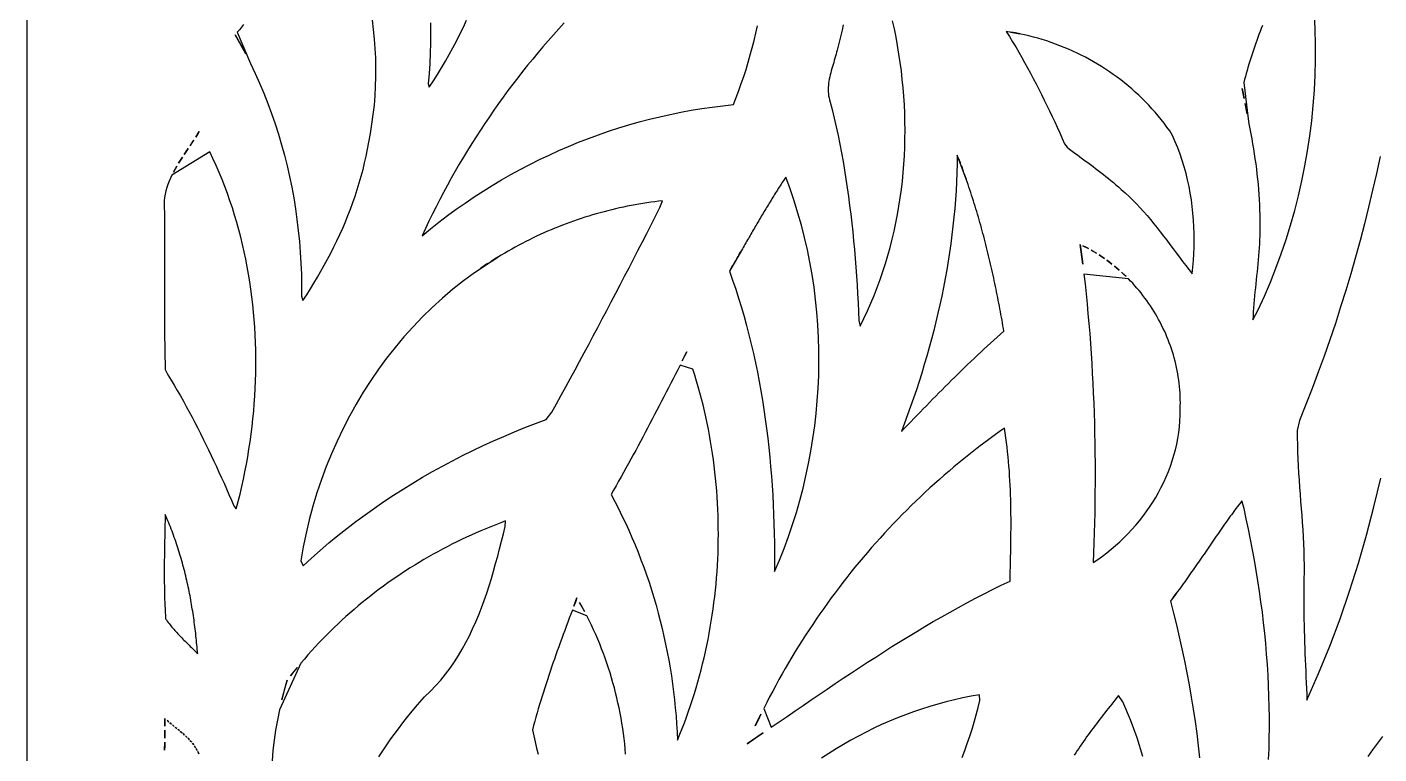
# Model space of a CAD drawing. Header units: metres. Extents: x -71 to 71, y -141 to 141.
# Drawn here: x -70.6 to -0.8, y -50.9 to -13.4 of the extents above; entities that cross this region are included whole.
import ezdxf

# ---------------------------------------------------------------- set-up
doc = ezdxf.new("R2010")
doc.units = ezdxf.units.M
doc.layers.add('HOLE', color=7, linetype='Continuous')
doc.layers.add('OUTER', color=7, linetype='Continuous')

msp = doc.modelspace()

# ---------------------------------------------------------------- linework, layer by layer
at = {"layer": 'HOLE'}
for points in [[(-59.423, -13.251), (-59.528, -13.383), (-59.633, -13.515), (-59.738, -13.647), (-59.053, -15.262), (-59.053, -15.262), (-58.813, -15.768), (-58.585, -16.28), (-58.368, -16.797), (-58.162, -17.319), (-57.968, -17.846), (-57.786, -18.377), (-57.614, -18.913), (-57.455, -19.452), (-57.307, -19.995), (-57.17, -20.542), (-57.045, -21.091), (-56.931, -21.643), (-56.829, -22.198), (-56.738, -22.755), (-56.659, -23.314), (-56.591, -23.875), (-56.534, -24.437), (-56.489, -25.001), (-56.455, -25.565), (-56.433, -26.13), (-56.422, -26.695), (-56.423, -27.261), (-56.351, -27.482), (-56.157, -27.186), (-55.968, -26.887), (-55.782, -26.586), (-55.599, -26.282), (-55.421, -25.975), (-55.247, -25.665), (-55.077, -25.354), (-54.912, -25.039), (-54.751, -24.722), (-54.596, -24.402), (-54.445, -24.08), (-54.299, -23.756), (-54.159, -23.429), (-54.025, -23.1), (-53.896, -22.768), (-53.772, -22.434), (-53.655, -22.098), (-53.544, -21.759), (-53.44, -21.418), (-53.342, -21.075), (-53.25, -20.729), (-53.166, -20.382), (-53.088, -20.032), (-53.018, -19.68), (-52.955, -19.326), (-52.868, -18.869), (-52.786, -18.384), (-52.718, -17.898), (-52.664, -17.412), (-52.624, -16.924), (-52.597, -16.437), (-52.583, -15.949), (-52.582, -15.46), (-52.594, -14.973), (-52.619, -14.485), (-52.655, -13.999), (-52.703, -13.513), (-52.763, -13.028)], [(-42.862, -13.165), (-43.141, -13.468), (-43.417, -13.774), (-43.69, -14.083), (-43.96, -14.395), (-44.227, -14.709), (-44.491, -15.027), (-44.752, -15.347), (-45.01, -15.67), (-45.265, -15.995), (-45.516, -16.324), (-45.765, -16.654), (-46.01, -16.988), (-46.252, -17.324), (-46.491, -17.663), (-46.726, -18.004), (-46.958, -18.347), (-47.187, -18.693), (-47.413, -19.041), (-47.635, -19.392), (-47.854, -19.745), (-48.069, -20.1), (-48.281, -20.458), (-48.489, -20.817), (-48.694, -21.179), (-48.895, -21.543), (-49.093, -21.909), (-49.287, -22.278), (-49.477, -22.648), (-49.664, -23.02), (-49.847, -23.394), (-50.202, -24.148), (-50.202, -24.148), (-49.769, -23.793), (-49.33, -23.446), (-48.885, -23.107), (-48.434, -22.778), (-47.977, -22.457), (-47.516, -22.146), (-47.049, -21.843), (-46.577, -21.549), (-46.1, -21.265), (-45.618, -20.99), (-45.132, -20.724), (-44.641, -20.467), (-44.146, -20.22), (-43.647, -19.982), (-43.144, -19.754), (-42.637, -19.535), (-42.126, -19.326), (-41.612, -19.126), (-41.095, -18.936), (-40.574, -18.756), (-40.05, -18.586), (-39.523, -18.426), (-38.994, -18.275), (-38.461, -18.135), (-37.927, -18.005), (-37.39, -17.884), (-36.851, -17.774), (-36.31, -17.675), (-35.767, -17.585), (-35.222, -17.506), (-34.676, -17.438), (-34.128, -17.38), (-33.987, -17.02), (-33.851, -16.658), (-33.72, -16.295), (-33.595, -15.929), (-33.476, -15.561), (-33.363, -15.191), (-33.255, -14.82), (-33.153, -14.447), (-33.057, -14.072), (-32.967, -13.696), (-32.883, -13.318)], [(-49.767, -13.156), (-49.759, -13.681), (-49.762, -14.206), (-49.777, -14.731), (-49.803, -15.256), (-49.84, -15.781), (-49.889, -16.305), (-49.835, -16.488), (-49.617, -16.158), (-49.405, -15.824), (-49.198, -15.487), (-48.997, -15.145), (-48.801, -14.8), (-48.61, -14.452), (-48.425, -14.101), (-48.245, -13.747), (-48.07, -13.39), (-47.899, -13.03)], [(-28.459, -13.258), (-28.518, -13.535), (-28.581, -13.811), (-28.65, -14.086), (-28.723, -14.359), (-28.778, -14.565), (-28.803, -14.671), (-28.829, -14.777), (-28.858, -14.883), (-28.888, -14.99), (-28.92, -15.096), (-28.952, -15.203), (-28.984, -15.309), (-29.016, -15.416), (-29.047, -15.523), (-29.078, -15.63), (-29.107, -15.738), (-29.134, -15.845), (-29.159, -15.952), (-29.181, -16.06), (-29.2, -16.168), (-29.216, -16.276), (-29.228, -16.384), (-29.235, -16.492), (-29.238, -16.6), (-29.235, -16.708), (-29.227, -16.817), (-29.213, -16.925), (-29.192, -17.034), (-29.165, -17.142), (-29.13, -17.251), (-29.032, -17.628), (-28.925, -18.074), (-28.823, -18.52), (-28.726, -18.968), (-28.635, -19.416), (-28.548, -19.866), (-28.467, -20.316), (-28.39, -20.767), (-28.318, -21.219), (-28.25, -21.672), (-28.186, -22.125), (-28.127, -22.58), (-28.071, -23.034), (-28.019, -23.49), (-27.971, -23.945), (-27.926, -24.402), (-27.884, -24.858), (-27.845, -25.315), (-27.81, -25.772), (-27.777, -26.23), (-27.746, -26.687), (-27.718, -27.145), (-27.693, -27.603), (-27.669, -28.061), (-27.647, -28.518), (-27.591, -28.807), (-27.398, -28.416), (-27.213, -28.022), (-27.037, -27.624), (-26.869, -27.222), (-26.71, -26.817), (-26.56, -26.409), (-26.418, -25.998), (-26.284, -25.584), (-26.159, -25.168), (-26.043, -24.749), (-25.935, -24.327), (-25.835, -23.903), (-25.743, -23.477), (-25.66, -23.05), (-25.584, -22.62), (-25.517, -22.189), (-25.458, -21.757), (-25.407, -21.323), (-25.364, -20.888), (-25.329, -20.452), (-25.302, -20.016), (-25.283, -19.578), (-25.272, -19.141), (-25.268, -18.702), (-25.273, -18.264), (-25.285, -17.826), (-25.304, -17.388), (-25.332, -16.95), (-25.367, -16.513), (-25.409, -16.076), (-25.459, -15.64), (-25.516, -15.205), (-25.581, -14.771), (-25.653, -14.338), (-25.733, -13.907), (-25.82, -13.477), (-25.914, -13.05)], [(-6.822, -13.303), (-6.882, -13.455), (-6.94, -13.607), (-6.998, -13.759), (-7.054, -13.912), (-7.11, -14.065), (-7.164, -14.218), (-7.218, -14.372), (-7.27, -14.526), (-7.322, -14.68), (-7.373, -14.835), (-7.423, -14.99), (-7.471, -15.145), (-7.519, -15.301), (-7.566, -15.457), (-7.612, -15.613), (-7.656, -15.77), (-7.7, -15.926), (-7.743, -16.084), (-7.785, -16.241), (-7.563, -18.107), (-7.563, -18.107), (-7.514, -18.366), (-7.466, -18.625), (-7.418, -18.884), (-7.372, -19.143), (-7.328, -19.403), (-7.285, -19.663), (-7.243, -19.923), (-7.204, -20.184), (-7.167, -20.444), (-7.133, -20.706), (-7.101, -20.967), (-7.072, -21.229), (-7.045, -21.491), (-7.022, -21.753), (-7.003, -22.016), (-6.987, -22.279), (-6.974, -22.543), (-6.966, -22.807), (-6.961, -23.071), (-6.958, -23.314), (-6.952, -23.522), (-6.95, -23.73), (-6.952, -23.938), (-6.957, -24.146), (-6.964, -24.354), (-6.974, -24.561), (-6.987, -24.768), (-7.001, -24.975), (-7.017, -25.182), (-7.035, -25.389), (-7.054, -25.595), (-7.075, -25.802), (-7.096, -26.008), (-7.117, -26.215), (-7.139, -26.421), (-7.161, -26.628), (-7.182, -26.834), (-7.203, -27.041), (-7.224, -27.247), (-7.243, -27.454), (-7.261, -27.66), (-7.278, -27.867), (-7.293, -28.074), (-7.305, -28.281), (-7.316, -28.488), (-7.043, -27.97), (-6.716, -27.261), (-6.408, -26.544), (-6.119, -25.818), (-5.849, -25.084), (-5.598, -24.343), (-5.366, -23.595), (-5.153, -22.84), (-4.959, -22.08), (-4.784, -21.314), (-4.628, -20.544), (-4.491, -19.77), (-4.374, -18.992), (-4.276, -18.211), (-4.198, -17.428), (-4.138, -16.643), (-4.099, -15.857), (-4.078, -15.069), (-4.077, -14.282), (-4.096, -13.495), (-4.134, -12.708)], [(-0.745, -20.054), (-0.931, -20.928), (-1.128, -21.8), (-1.335, -22.669), (-1.551, -23.535), (-1.777, -24.398), (-2.013, -25.259), (-2.259, -26.116), (-2.515, -26.971), (-2.78, -27.822), (-3.055, -28.67), (-3.34, -29.514), (-3.633, -30.355), (-3.937, -31.192), (-4.25, -32.026), (-4.572, -32.855), (-4.903, -33.681), (-5.019, -34.198), (-5.02, -34.563), (-5.015, -34.929), (-5.004, -35.294), (-4.99, -35.659), (-4.971, -36.024), (-4.95, -36.389), (-4.926, -36.754), (-4.9, -37.119), (-4.872, -37.484), (-4.845, -37.849), (-4.817, -38.214), (-4.789, -38.58), (-4.763, -38.945), (-4.739, -39.311), (-4.718, -39.677), (-4.699, -40.043), (-4.685, -40.409), (-4.675, -40.775), (-4.67, -41.141), (-4.67, -41.508), (-4.677, -41.851), (-4.683, -42.149), (-4.687, -42.446), (-4.689, -42.744), (-4.689, -43.041), (-4.687, -43.339), (-4.683, -43.637), (-4.678, -43.934), (-4.671, -44.232), (-4.663, -44.529), (-4.654, -44.827), (-4.644, -45.125), (-4.633, -45.422), (-4.622, -45.72), (-4.61, -46.018), (-4.597, -46.316), (-4.585, -46.614), (-4.572, -46.911), (-4.559, -47.209), (-4.547, -47.507), (-4.535, -47.805), (-4.524, -48.103), (-3.916, -46.724), (-3.346, -45.327), (-2.813, -43.915), (-2.318, -42.488), (-1.861, -41.047), (-1.442, -39.594), (-1.06, -38.129), (-0.715, -36.654)], [(-6.497, -51.163), (-6.476, -50.62), (-6.463, -50.076), (-6.457, -49.532), (-6.458, -48.989), (-6.466, -48.446), (-6.48, -47.902), (-6.501, -47.359), (-6.528, -46.817), (-6.562, -46.275), (-6.602, -45.733), (-6.648, -45.192), (-6.7, -44.651), (-6.759, -44.111), (-6.823, -43.571), (-6.893, -43.033), (-6.969, -42.495), (-7.05, -41.958), (-7.137, -41.421), (-7.229, -40.886), (-7.327, -40.352), (-7.429, -39.819), (-7.537, -39.287), (-7.65, -38.756), (-7.768, -38.227), (-7.881, -37.824), (-7.957, -37.923), (-8.033, -38.022), (-8.109, -38.121), (-8.184, -38.22), (-8.258, -38.32), (-8.332, -38.421), (-8.406, -38.521), (-8.48, -38.622), (-8.553, -38.723), (-8.626, -38.824), (-8.698, -38.926), (-8.771, -39.027), (-8.843, -39.129), (-8.914, -39.231), (-8.986, -39.333), (-9.057, -39.436), (-9.129, -39.538), (-9.2, -39.641), (-9.271, -39.744), (-9.341, -39.846), (-9.412, -39.949), (-9.483, -40.052), (-9.553, -40.155), (-9.624, -40.258), (-9.694, -40.361), (-9.764, -40.465), (-9.835, -40.568), (-9.905, -40.671), (-9.976, -40.774), (-10.046, -40.877), (-10.117, -40.98), (-10.188, -41.082), (-10.258, -41.185), (-10.329, -41.288), (-10.4, -41.39), (-10.472, -41.492), (-10.543, -41.595), (-10.615, -41.697), (-10.687, -41.799), (-10.759, -41.9), (-10.831, -42.002), (-10.904, -42.103), (-10.977, -42.204), (-11.05, -42.304), (-11.123, -42.405), (-11.197, -42.505), (-11.573, -43.001), (-11.573, -43.001), (-11.411, -43.613), (-11.256, -44.228), (-11.11, -44.844), (-10.971, -45.462), (-10.84, -46.081), (-10.716, -46.702), (-10.6, -47.325), (-10.492, -47.949), (-10.391, -48.574), (-10.298, -49.201), (-10.213, -49.829), (-10.135, -50.457), (-10.064, -51.087)], [(-52.437, -51.023), (-52.126, -50.561), (-51.806, -50.106), (-51.477, -49.658), (-51.139, -49.216), (-50.791, -48.783), (-50.435, -48.356), (-50.07, -47.938), (-49.767, -47.639), (-49.494, -47.358), (-49.234, -47.068), (-48.988, -46.767), (-48.755, -46.457), (-48.533, -46.138), (-48.323, -45.811), (-48.124, -45.477), (-47.936, -45.135), (-47.758, -44.786), (-47.589, -44.432), (-47.429, -44.072), (-47.277, -43.707), (-47.133, -43.338), (-46.996, -42.965), (-46.866, -42.589), (-46.743, -42.21), (-46.624, -41.829), (-46.511, -41.446), (-46.403, -41.062), (-46.298, -40.678), (-46.197, -40.294), (-46.099, -39.91), (-46.003, -39.528), (-45.909, -39.147), (-45.886, -38.863), (-46.143, -38.958), (-46.398, -39.056), (-46.653, -39.157), (-46.907, -39.261), (-47.16, -39.367), (-47.412, -39.476), (-47.663, -39.588), (-47.913, -39.703), (-48.162, -39.82), (-48.409, -39.94), (-48.656, -40.063), (-48.901, -40.188), (-49.145, -40.317), (-49.388, -40.447), (-49.629, -40.581), (-49.869, -40.717), (-50.108, -40.856), (-50.345, -40.998), (-50.581, -41.142), (-50.816, -41.288), (-51.048, -41.438), (-51.28, -41.59), (-51.509, -41.744), (-51.738, -41.901), (-51.964, -42.061), (-52.189, -42.223), (-52.412, -42.388), (-52.633, -42.555), (-52.853, -42.725), (-53.07, -42.897), (-53.286, -43.072), (-53.5, -43.249), (-53.712, -43.429), (-53.922, -43.611), (-54.13, -43.796), (-54.336, -43.983), (-54.54, -44.173), (-54.742, -44.365), (-54.942, -44.56), (-55.14, -44.757), (-55.335, -44.956), (-55.528, -45.158), (-55.719, -45.362), (-55.908, -45.568), (-56.094, -45.777), (-56.278, -45.988), (-56.46, -46.202), (-57.567, -48.614), (-57.567, -48.614), (-57.672, -49.133), (-57.763, -49.655), (-57.838, -50.18), (-57.899, -50.707), (-57.946, -51.236)], [(-39.691, -50.89), (-39.714, -50.624), (-39.741, -50.357), (-39.772, -50.092), (-39.806, -49.827), (-39.844, -49.562), (-39.886, -49.298), (-39.931, -49.035), (-39.979, -48.773), (-40.031, -48.511), (-40.087, -48.25), (-40.146, -47.99), (-40.209, -47.731), (-40.275, -47.473), (-40.345, -47.216), (-40.418, -46.96), (-40.495, -46.705), (-40.576, -46.452), (-40.66, -46.199), (-40.747, -45.949), (-40.838, -45.699), (-40.932, -45.451), (-41.03, -45.205), (-41.132, -44.96), (-41.237, -44.717), (-41.346, -44.475), (-41.458, -44.235), (-41.573, -43.997), (-41.692, -43.761), (-42.443, -43.462), (-42.443, -43.462), (-42.522, -43.672), (-42.602, -43.881), (-42.68, -44.091), (-42.759, -44.301), (-42.837, -44.511), (-42.915, -44.721), (-42.992, -44.932), (-43.069, -45.142), (-43.145, -45.353), (-43.221, -45.565), (-43.296, -45.776), (-43.37, -45.988), (-43.444, -46.2), (-43.517, -46.412), (-43.589, -46.625), (-43.66, -46.837), (-43.731, -47.05), (-43.801, -47.264), (-43.869, -47.478), (-43.937, -47.691), (-44.004, -47.906), (-44.07, -48.12), (-44.135, -48.335), (-44.199, -48.551), (-44.262, -48.766), (-44.323, -48.982), (-44.384, -49.198), (-44.443, -49.415), (-44.501, -49.632), (-44.433, -49.949), (-44.362, -50.265), (-44.287, -50.58), (-44.209, -50.895)], [(-22.327, -51.058), (-22.188, -50.699), (-22.055, -50.338), (-21.929, -49.973), (-21.809, -49.607), (-21.697, -49.237), (-21.591, -48.866), (-21.493, -48.493), (-21.402, -48.117), (-21.421, -47.83), (-21.855, -47.906), (-22.288, -47.992), (-22.718, -48.088), (-23.147, -48.193), (-23.573, -48.308), (-23.996, -48.433), (-24.417, -48.566), (-24.835, -48.709), (-25.25, -48.861), (-25.662, -49.022), (-26.07, -49.192), (-26.476, -49.37), (-26.877, -49.557), (-27.276, -49.753), (-27.67, -49.957), (-28.061, -50.169), (-28.447, -50.389), (-28.829, -50.617), (-29.207, -50.853), (-29.58, -51.097)], [(-12.992, -51.008), (-13.293, -50.056), (-13.635, -49.117), (-14.018, -48.194), (-14.244, -47.867), (-14.333, -47.978), (-14.421, -48.089), (-14.509, -48.2), (-14.598, -48.312), (-14.686, -48.423), (-14.774, -48.534), (-14.862, -48.646), (-14.95, -48.758), (-15.037, -48.87), (-15.125, -48.982), (-15.212, -49.095), (-15.298, -49.208), (-15.385, -49.321), (-15.471, -49.434), (-15.556, -49.548), (-15.641, -49.663), (-15.726, -49.777), (-15.81, -49.893), (-15.893, -50.008), (-15.976, -50.124), (-16.058, -50.241), (-16.14, -50.358), (-16.22, -50.475), (-16.3, -50.593), (-16.379, -50.712), (-16.457, -50.832), (-16.535, -50.952)], [(-0.626, -49.989), (-0.878, -50.33), (-1.128, -50.674), (-1.374, -51.02)]]:
    msp.add_lwpolyline(points, dxfattribs=at)
for points in [[(-59.843, -13.779), (-59.568, -14.267), (-59.305, -14.761), (-59.843, -13.779)], [(-20.042, -13.605), (-19.878, -13.87), (-19.717, -14.136), (-19.557, -14.404), (-19.4, -14.672), (-19.245, -14.942), (-19.093, -15.213), (-18.942, -15.486), (-18.793, -15.759), (-18.647, -16.034), (-18.502, -16.309), (-18.359, -16.586), (-18.219, -16.864), (-18.08, -17.143), (-17.943, -17.422), (-17.808, -17.703), (-17.674, -17.985), (-17.543, -18.268), (-17.413, -18.551), (-17.285, -18.836), (-17.158, -19.121), (-17.033, -19.408), (-16.904, -19.572), (-16.772, -19.674), (-16.639, -19.776), (-16.505, -19.877), (-16.371, -19.977), (-16.237, -20.077), (-16.102, -20.176), (-15.967, -20.275), (-15.832, -20.375), (-15.698, -20.474), (-15.563, -20.574), (-15.429, -20.674), (-15.296, -20.775), (-15.163, -20.877), (-15.03, -20.979), (-14.898, -21.083), (-14.768, -21.188), (-14.638, -21.294), (-14.509, -21.402), (-14.381, -21.511), (-14.255, -21.622), (-14.103, -21.756), (-13.9, -21.936), (-13.702, -22.12), (-13.509, -22.31), (-13.321, -22.503), (-13.136, -22.7), (-12.954, -22.901), (-12.776, -23.106), (-12.601, -23.313), (-12.429, -23.523), (-12.258, -23.735), (-12.09, -23.948), (-11.923, -24.164), (-11.758, -24.38), (-11.593, -24.598), (-11.429, -24.816), (-11.266, -25.034), (-11.102, -25.252), (-10.937, -25.469), (-10.772, -25.686), (-10.606, -25.901), (-10.439, -26.115), (-10.404, -25.77), (-10.377, -25.424), (-10.357, -25.077), (-10.345, -24.729), (-10.341, -24.38), (-10.345, -24.031), (-10.356, -23.682), (-10.376, -23.334), (-10.405, -22.986), (-10.442, -22.639), (-10.488, -22.293), (-10.542, -21.95), (-10.606, -21.608), (-10.679, -21.268), (-10.762, -20.931), (-10.854, -20.597), (-10.955, -20.266), (-11.067, -19.938), (-11.189, -19.615), (-11.321, -19.295), (-11.463, -18.981), (-11.606, -18.741), (-11.748, -18.541), (-11.895, -18.344), (-12.045, -18.15), (-12.2, -17.96), (-12.358, -17.774), (-12.52, -17.591), (-12.685, -17.411), (-12.854, -17.236), (-13.027, -17.064), (-13.202, -16.895), (-13.381, -16.73), (-13.563, -16.569), (-13.748, -16.412), (-13.936, -16.259), (-14.127, -16.109), (-14.321, -15.963), (-14.517, -15.821), (-14.716, -15.683), (-14.918, -15.549), (-15.121, -15.418), (-15.328, -15.292), (-15.536, -15.17), (-15.747, -15.052), (-15.96, -14.937), (-16.174, -14.827), (-16.391, -14.721), (-16.609, -14.619), (-16.829, -14.521), (-17.051, -14.428), (-17.274, -14.339), (-17.499, -14.253), (-17.725, -14.173), (-17.953, -14.096), (-18.181, -14.024), (-18.411, -13.956), (-18.641, -13.892), (-18.873, -13.833), (-19.105, -13.779), (-20.042, -13.605)], [(-19.339, -13.729), (-19.572, -13.683), (-19.807, -13.642), (-19.339, -13.729)], [(-7.866, -16.556), (-7.815, -16.814), (-7.765, -17.073), (-7.866, -16.556)], [(-7.714, -17.331), (-7.663, -17.589), (-7.613, -17.848), (-7.714, -17.331)], [(-61.709, -18.767), (-61.796, -18.915), (-61.887, -19.063), (-61.709, -18.767)], [(-61.981, -19.211), (-62.078, -19.359), (-62.176, -19.506), (-61.981, -19.211)], [(-63.117, -21.015), (-63.192, -21.173), (-63.261, -21.334), (-63.323, -21.496), (-63.377, -21.661), (-63.424, -21.829), (-63.462, -21.999), (-63.49, -22.173), (-63.509, -22.349), (-63.516, -22.529), (-63.512, -22.713), (-63.502, -22.954), (-63.498, -23.278), (-63.496, -23.601), (-63.494, -23.925), (-63.492, -24.249), (-63.492, -24.573), (-63.492, -24.897), (-63.492, -25.22), (-63.493, -25.544), (-63.494, -25.868), (-63.495, -26.192), (-63.497, -26.516), (-63.498, -26.839), (-63.499, -27.163), (-63.499, -27.487), (-63.5, -27.811), (-63.499, -28.134), (-63.499, -28.458), (-63.497, -28.782), (-63.495, -29.105), (-63.492, -29.429), (-63.487, -29.752), (-63.482, -30.076), (-63.475, -30.399), (-63.467, -30.722), (-63.458, -31.046), (-63.322, -31.324), (-63.158, -31.592), (-62.996, -31.862), (-62.837, -32.134), (-62.68, -32.406), (-62.525, -32.681), (-62.373, -32.956), (-62.223, -33.233), (-62.074, -33.51), (-61.928, -33.789), (-61.784, -34.069), (-61.641, -34.351), (-61.5, -34.633), (-61.361, -34.916), (-61.223, -35.2), (-61.087, -35.484), (-60.952, -35.77), (-60.819, -36.056), (-60.686, -36.343), (-60.555, -36.631), (-60.425, -36.919), (-60.296, -37.208), (-60.168, -37.497), (-60.04, -37.786), (-59.913, -38.076), (-59.792, -38.233), (-59.693, -37.855), (-59.598, -37.474), (-59.508, -37.092), (-59.424, -36.709), (-59.344, -36.324), (-59.27, -35.938), (-59.2, -35.55), (-59.136, -35.162), (-59.077, -34.772), (-59.023, -34.381), (-58.975, -33.989), (-58.931, -33.597), (-58.893, -33.204), (-58.861, -32.811), (-58.833, -32.417), (-58.812, -32.022), (-58.795, -31.628), (-58.784, -31.233), (-58.779, -30.838), (-58.779, -30.443), (-58.784, -30.048), (-58.796, -29.654), (-58.813, -29.26), (-58.835, -28.866), (-58.864, -28.473), (-58.898, -28.081), (-58.937, -27.689), (-58.983, -27.298), (-59.034, -26.908), (-59.092, -26.519), (-59.155, -26.131), (-59.224, -25.745), (-59.299, -25.359), (-59.38, -24.976), (-59.467, -24.593), (-59.561, -24.213), (-59.66, -23.834), (-59.765, -23.457), (-59.877, -23.081), (-59.995, -22.708), (-60.119, -22.337), (-60.249, -21.969), (-60.386, -21.602), (-60.529, -21.238), (-60.678, -20.877), (-60.834, -20.518), (-60.996, -20.162), (-61.164, -19.808), (-63.117, -21.015)], [(-62.575, -20.098), (-62.673, -20.248), (-62.769, -20.399), (-62.575, -20.098)], [(-62.276, -19.653), (-62.376, -19.801), (-62.476, -19.949), (-62.276, -19.653)], [(-22.573, -19.984), (-22.58, -20.444), (-22.593, -20.904), (-22.612, -21.363), (-22.637, -21.821), (-22.668, -22.279), (-22.705, -22.736), (-22.747, -23.192), (-22.795, -23.647), (-22.849, -24.101), (-22.908, -24.555), (-22.973, -25.007), (-23.043, -25.459), (-23.118, -25.91), (-23.199, -26.359), (-23.284, -26.808), (-23.375, -27.256), (-23.471, -27.702), (-23.571, -28.147), (-23.677, -28.592), (-23.787, -29.035), (-23.902, -29.476), (-24.021, -29.917), (-24.145, -30.356), (-24.274, -30.794), (-24.407, -31.231), (-24.544, -31.666), (-24.685, -32.1), (-24.831, -32.532), (-24.981, -32.963), (-25.134, -33.393), (-25.292, -33.82), (-25.453, -34.247), (-25.293, -34.08), (-25.133, -33.913), (-24.972, -33.746), (-24.811, -33.579), (-24.651, -33.413), (-24.49, -33.246), (-24.328, -33.08), (-24.167, -32.914), (-24.005, -32.749), (-23.843, -32.583), (-23.681, -32.418), (-23.518, -32.253), (-23.355, -32.089), (-23.192, -31.925), (-23.028, -31.761), (-22.864, -31.598), (-22.699, -31.436), (-22.534, -31.274), (-22.368, -31.112), (-22.202, -30.951), (-22.036, -30.791), (-21.868, -30.632), (-21.701, -30.473), (-21.532, -30.314), (-21.363, -30.157), (-21.194, -30), (-21.023, -29.844), (-20.853, -29.689), (-20.681, -29.535), (-20.509, -29.381), (-20.335, -29.229), (-20.162, -29.077), (-20.187, -28.932), (-20.212, -28.787), (-20.237, -28.642), (-20.263, -28.497), (-20.289, -28.352), (-20.316, -28.207), (-20.343, -28.062), (-20.37, -27.917), (-20.397, -27.772), (-20.425, -27.627), (-20.453, -27.482), (-20.482, -27.338), (-20.511, -27.193), (-20.54, -27.048), (-20.57, -26.904), (-20.6, -26.759), (-20.63, -26.615), (-20.661, -26.471), (-20.692, -26.326), (-20.723, -26.182), (-20.755, -26.038), (-20.787, -25.894), (-20.82, -25.751), (-20.853, -25.607), (-20.887, -25.463), (-20.921, -25.32), (-20.955, -25.176), (-20.99, -25.033), (-21.025, -24.89), (-21.061, -24.747), (-21.097, -24.604), (-21.133, -24.461), (-21.17, -24.318), (-21.208, -24.176), (-21.246, -24.034), (-21.284, -23.891), (-21.323, -23.749), (-21.363, -23.607), (-21.402, -23.466), (-21.443, -23.324), (-21.484, -23.183), (-21.525, -23.041), (-21.567, -22.9), (-21.609, -22.759), (-21.652, -22.619), (-21.696, -22.478), (-21.74, -22.338), (-21.784, -22.198), (-21.829, -22.058), (-21.875, -21.918), (-21.921, -21.778), (-21.967, -21.639), (-22.015, -21.5), (-22.063, -21.361), (-22.573, -19.984)], [(-22.413, -20.394), (-22.466, -20.257), (-22.519, -20.121), (-22.413, -20.394)], [(-62.862, -20.55), (-62.951, -20.704), (-63.036, -20.858), (-62.862, -20.55)], [(-22.26, -20.807), (-22.31, -20.669), (-22.362, -20.532), (-22.26, -20.807)], [(-34.331, -25.973), (-34.167, -26.436), (-34.009, -26.902), (-33.859, -27.37), (-33.715, -27.84), (-33.578, -28.312), (-33.448, -28.785), (-33.324, -29.261), (-33.206, -29.738), (-33.095, -30.216), (-32.99, -30.697), (-32.891, -31.178), (-32.798, -31.661), (-32.71, -32.145), (-32.628, -32.631), (-32.552, -33.117), (-32.482, -33.605), (-32.416, -34.093), (-32.356, -34.583), (-32.301, -35.073), (-32.252, -35.564), (-32.207, -36.055), (-32.167, -36.547), (-32.131, -37.039), (-32.101, -37.532), (-32.074, -38.025), (-32.052, -38.518), (-32.035, -39.011), (-32.021, -39.505), (-32.012, -39.998), (-32.006, -40.491), (-32.005, -40.984), (-32.007, -41.476), (-31.752, -40.879), (-31.511, -40.274), (-31.286, -39.664), (-31.075, -39.048), (-30.88, -38.427), (-30.699, -37.8), (-30.533, -37.17), (-30.383, -36.535), (-30.247, -35.896), (-30.127, -35.254), (-30.021, -34.61), (-29.932, -33.962), (-29.857, -33.313), (-29.798, -32.662), (-29.754, -32.01), (-29.726, -31.357), (-29.713, -30.704), (-29.716, -30.05), (-29.735, -29.397), (-29.769, -28.745), (-29.82, -28.093), (-29.886, -27.444), (-29.967, -26.796), (-30.065, -26.151), (-30.179, -25.508), (-30.309, -24.869), (-30.455, -24.233), (-30.617, -23.601), (-30.795, -22.974), (-30.99, -22.351), (-31.201, -21.734), (-31.428, -21.122), (-31.477, -21.196), (-31.525, -21.27), (-31.574, -21.344), (-31.622, -21.417), (-31.67, -21.492), (-31.718, -21.566), (-31.765, -21.64), (-31.813, -21.714), (-31.86, -21.789), (-31.907, -21.863), (-31.954, -21.938), (-32.001, -22.013), (-32.048, -22.088), (-32.094, -22.162), (-32.141, -22.237), (-32.187, -22.313), (-32.233, -22.388), (-32.279, -22.463), (-32.325, -22.538), (-32.371, -22.614), (-32.417, -22.689), (-32.462, -22.765), (-32.508, -22.841), (-32.553, -22.916), (-32.599, -22.992), (-32.644, -23.068), (-32.689, -23.144), (-32.734, -23.22), (-32.779, -23.296), (-32.824, -23.372), (-32.869, -23.448), (-32.913, -23.524), (-32.958, -23.6), (-33.003, -23.676), (-33.047, -23.753), (-33.092, -23.829), (-33.136, -23.905), (-33.181, -23.982), (-33.225, -24.058), (-33.269, -24.135), (-33.314, -24.211), (-33.358, -24.288), (-33.402, -24.364), (-33.446, -24.441), (-33.491, -24.517), (-33.535, -24.594), (-33.579, -24.671), (-33.623, -24.747), (-33.667, -24.824), (-33.711, -24.901), (-34.331, -25.973)], [(-22.111, -21.222), (-22.16, -21.084), (-22.209, -20.945), (-22.111, -21.222)], [(-47.502, -26.056), (-48.068, -26.473), (-48.618, -26.91), (-49.154, -27.366), (-49.674, -27.84), (-50.178, -28.333), (-50.666, -28.842), (-51.138, -29.368), (-51.593, -29.909), (-52.03, -30.466), (-52.451, -31.038), (-52.854, -31.623), (-53.238, -32.222), (-53.605, -32.833), (-53.952, -33.456), (-54.281, -34.09), (-54.59, -34.736), (-54.88, -35.391), (-55.15, -36.055), (-55.4, -36.729), (-55.629, -37.41), (-55.838, -38.099), (-56.025, -38.795), (-56.191, -39.497), (-56.335, -40.205), (-56.457, -40.917), (-56.345, -41.182), (-55.906, -40.778), (-55.461, -40.383), (-55.009, -39.997), (-54.55, -39.62), (-54.086, -39.251), (-53.616, -38.89), (-53.14, -38.539), (-52.659, -38.196), (-52.172, -37.861), (-51.681, -37.535), (-51.184, -37.217), (-50.682, -36.908), (-50.176, -36.607), (-49.665, -36.315), (-49.15, -36.03), (-48.63, -35.754), (-48.107, -35.486), (-47.58, -35.227), (-47.049, -34.975), (-46.514, -34.731), (-45.977, -34.496), (-45.436, -34.268), (-44.892, -34.048), (-44.346, -33.836), (-43.796, -33.632), (-43.495, -33.245), (-43.255, -32.81), (-43.017, -32.374), (-42.779, -31.938), (-42.542, -31.502), (-42.305, -31.065), (-42.07, -30.628), (-41.834, -30.19), (-41.599, -29.752), (-41.365, -29.314), (-41.132, -28.875), (-40.899, -28.435), (-40.666, -27.996), (-40.435, -27.556), (-40.204, -27.116), (-39.973, -26.675), (-39.743, -26.234), (-39.514, -25.793), (-39.285, -25.351), (-39.057, -24.909), (-38.829, -24.467), (-38.602, -24.024), (-38.376, -23.581), (-38.15, -23.138), (-37.925, -22.695), (-37.786, -22.344), (-37.989, -22.367), (-38.193, -22.392), (-38.396, -22.419), (-38.599, -22.449), (-38.801, -22.48), (-39.004, -22.513), (-39.206, -22.549), (-39.407, -22.586), (-39.609, -22.626), (-39.81, -22.667), (-40.01, -22.711), (-40.211, -22.756), (-40.41, -22.804), (-40.61, -22.854), (-40.808, -22.905), (-41.007, -22.959), (-41.205, -23.015), (-41.402, -23.073), (-41.599, -23.132), (-41.795, -23.194), (-41.991, -23.258), (-42.186, -23.323), (-42.38, -23.391), (-42.574, -23.46), (-42.767, -23.532), (-42.96, -23.605), (-43.152, -23.681), (-43.343, -23.758), (-43.533, -23.837), (-43.723, -23.918), (-43.912, -24.001), (-44.1, -24.086), (-44.287, -24.173), (-44.474, -24.262), (-44.66, -24.353), (-44.844, -24.445), (-45.028, -24.54), (-45.211, -24.636), (-45.394, -24.734), (-45.575, -24.834), (-45.755, -24.936), (-45.934, -25.04), (-46.113, -25.145), (-47.502, -26.056)], [(-33.755, -24.977), (-33.8, -25.054), (-33.844, -25.13), (-33.755, -24.977)], [(-16.229, -24.594), (-16.162, -25.103), (-16.097, -25.613), (-16.229, -24.594)], [(-15.798, -24.81), (-15.941, -24.735), (-16.084, -24.663), (-15.798, -24.81)], [(-15.38, -25.052), (-15.518, -24.969), (-15.657, -24.888), (-15.38, -25.052)], [(-46.816, -25.586), (-46.989, -25.701), (-47.161, -25.817), (-46.816, -25.586)], [(-46.29, -25.253), (-46.466, -25.362), (-46.642, -25.473), (-46.29, -25.253)], [(-34.153, -25.667), (-34.198, -25.743), (-34.242, -25.82), (-34.153, -25.667)], [(-34.02, -25.437), (-34.065, -25.514), (-34.109, -25.59), (-34.02, -25.437)], [(-33.888, -25.207), (-33.932, -25.284), (-33.976, -25.36), (-33.888, -25.207)], [(-14.976, -25.318), (-15.109, -25.227), (-15.244, -25.138), (-14.976, -25.318)], [(-14.586, -25.607), (-14.714, -25.508), (-14.844, -25.412), (-14.586, -25.607)], [(-14.211, -25.918), (-14.334, -25.812), (-14.459, -25.708), (-14.211, -25.918)], [(-16.036, -26.124), (-15.978, -26.634), (-15.923, -27.146), (-15.872, -27.657), (-15.824, -28.169), (-15.779, -28.681), (-15.737, -29.193), (-15.699, -29.706), (-15.663, -30.219), (-15.63, -30.732), (-15.601, -31.245), (-15.574, -31.759), (-15.55, -32.273), (-15.53, -32.786), (-15.511, -33.3), (-15.496, -33.814), (-15.484, -34.328), (-15.474, -34.843), (-15.467, -35.357), (-15.462, -35.871), (-15.46, -36.386), (-15.461, -36.9), (-15.464, -37.414), (-15.47, -37.928), (-15.478, -38.442), (-15.488, -38.957), (-15.501, -39.47), (-15.516, -39.984), (-15.534, -40.498), (-15.553, -41.011), (-15.314, -40.849), (-15.078, -40.679), (-14.846, -40.502), (-14.619, -40.318), (-14.396, -40.128), (-14.179, -39.931), (-13.966, -39.727), (-13.759, -39.518), (-13.557, -39.303), (-13.362, -39.082), (-13.172, -38.855), (-12.989, -38.623), (-12.813, -38.386), (-12.643, -38.143), (-12.481, -37.896), (-12.326, -37.643), (-12.179, -37.386), (-12.039, -37.125), (-11.908, -36.86), (-11.786, -36.59), (-11.672, -36.316), (-11.566, -36.039), (-11.47, -35.758), (-11.384, -35.474), (-11.307, -35.186), (-11.24, -34.895), (-11.184, -34.602), (-11.137, -34.305), (-11.102, -34.006), (-11.077, -33.705), (-11.064, -33.402), (-11.062, -33.096), (-11.057, -32.927), (-11.055, -32.759), (-11.057, -32.591), (-11.062, -32.424), (-11.071, -32.256), (-11.082, -32.089), (-11.097, -31.923), (-11.116, -31.757), (-11.137, -31.592), (-11.161, -31.427), (-11.189, -31.263), (-11.219, -31.099), (-11.253, -30.937), (-11.29, -30.775), (-11.329, -30.614), (-11.372, -30.453), (-11.417, -30.294), (-11.466, -30.135), (-11.517, -29.978), (-11.571, -29.821), (-11.628, -29.666), (-11.687, -29.511), (-11.749, -29.358), (-11.814, -29.206), (-11.882, -29.055), (-11.952, -28.906), (-12.025, -28.758), (-12.1, -28.611), (-12.178, -28.465), (-12.258, -28.322), (-12.341, -28.179), (-12.426, -28.038), (-12.514, -27.899), (-12.604, -27.761), (-12.696, -27.625), (-12.79, -27.49), (-12.887, -27.358), (-12.986, -27.227), (-13.087, -27.098), (-13.19, -26.971), (-13.296, -26.846), (-13.403, -26.722), (-13.513, -26.601), (-13.624, -26.482), (-13.738, -26.365), (-16.036, -26.124)], [(-13.853, -26.25), (-13.971, -26.137), (-14.09, -26.026), (-13.853, -26.25)], [(-36.528, -30.129), (-36.647, -30.362), (-36.766, -30.594), (-36.528, -30.129)], [(-36.884, -30.826), (-37.003, -31.059), (-37.122, -31.291), (-37.24, -31.523), (-37.359, -31.755), (-37.478, -31.987), (-37.598, -32.219), (-37.717, -32.451), (-37.837, -32.683), (-37.956, -32.915), (-38.077, -33.146), (-38.197, -33.377), (-38.318, -33.608), (-38.439, -33.839), (-38.56, -34.07), (-38.682, -34.3), (-38.805, -34.531), (-38.927, -34.76), (-39.051, -34.99), (-39.174, -35.219), (-39.299, -35.448), (-39.423, -35.677), (-39.549, -35.905), (-39.675, -36.133), (-39.802, -36.361), (-39.929, -36.588), (-40.057, -36.815), (-40.186, -37.042), (-40.315, -37.268), (-40.445, -37.493), (-40.251, -37.856), (-40.063, -38.221), (-39.88, -38.59), (-39.703, -38.961), (-39.531, -39.335), (-39.365, -39.712), (-39.205, -40.092), (-39.05, -40.474), (-38.9, -40.859), (-38.757, -41.246), (-38.619, -41.635), (-38.486, -42.026), (-38.359, -42.42), (-38.238, -42.815), (-38.122, -43.212), (-38.012, -43.611), (-37.908, -44.012), (-37.809, -44.414), (-37.715, -44.818), (-37.628, -45.224), (-37.546, -45.63), (-37.469, -46.038), (-37.398, -46.447), (-37.333, -46.857), (-37.273, -47.268), (-37.219, -47.68), (-37.171, -48.093), (-37.128, -48.506), (-37.091, -48.92), (-37.059, -49.334), (-37.033, -49.749), (-37.013, -50.164), (-36.892, -49.87), (-36.774, -49.575), (-36.66, -49.278), (-36.55, -48.979), (-36.443, -48.679), (-36.34, -48.378), (-36.24, -48.075), (-36.144, -47.77), (-36.051, -47.465), (-35.962, -47.158), (-35.877, -46.85), (-35.795, -46.541), (-35.717, -46.231), (-35.642, -45.919), (-35.571, -45.607), (-35.504, -45.294), (-35.44, -44.98), (-35.379, -44.665), (-35.323, -44.349), (-35.27, -44.032), (-35.22, -43.715), (-35.174, -43.397), (-35.132, -43.079), (-35.093, -42.76), (-35.058, -42.44), (-35.027, -42.12), (-34.999, -41.8), (-34.975, -41.479), (-34.954, -41.158), (-34.937, -40.837), (-34.924, -40.515), (-34.914, -40.194), (-34.908, -39.872), (-34.906, -39.55), (-34.907, -39.229), (-34.912, -38.907), (-34.92, -38.586), (-34.932, -38.264), (-34.948, -37.943), (-34.967, -37.622), (-34.99, -37.302), (-35.017, -36.981), (-35.047, -36.662), (-35.081, -36.342), (-35.118, -36.023), (-35.16, -35.705), (-35.204, -35.387), (-35.253, -35.07), (-35.305, -34.754), (-35.361, -34.439), (-35.421, -34.124), (-35.484, -33.81), (-35.551, -33.497), (-35.621, -33.185), (-35.695, -32.874), (-35.773, -32.564), (-35.855, -32.255), (-35.94, -31.948), (-36.029, -31.641), (-36.121, -31.336), (-36.217, -31.032), (-36.884, -30.826)], [(-32.178, -49.509), (-31.766, -49.226), (-31.354, -48.943), (-30.942, -48.66), (-30.529, -48.378), (-30.115, -48.096), (-29.702, -47.815), (-29.287, -47.535), (-28.872, -47.256), (-28.457, -46.978), (-28.04, -46.701), (-27.623, -46.427), (-27.204, -46.154), (-26.784, -45.883), (-26.364, -45.614), (-25.942, -45.347), (-25.518, -45.083), (-25.093, -44.822), (-24.667, -44.564), (-24.239, -44.308), (-23.809, -44.056), (-23.377, -43.807), (-22.944, -43.562), (-22.509, -43.321), (-22.071, -43.083), (-21.631, -42.85), (-21.19, -42.621), (-20.745, -42.396), (-20.299, -42.176), (-19.85, -41.961), (-19.843, -41.714), (-19.837, -41.467), (-19.83, -41.22), (-19.824, -40.973), (-19.818, -40.726), (-19.813, -40.479), (-19.809, -40.232), (-19.805, -39.984), (-19.801, -39.737), (-19.799, -39.49), (-19.798, -39.243), (-19.797, -38.995), (-19.798, -38.748), (-19.8, -38.501), (-19.803, -38.254), (-19.807, -38.007), (-19.813, -37.76), (-19.821, -37.514), (-19.83, -37.267), (-19.841, -37.02), (-19.853, -36.774), (-19.868, -36.528), (-19.884, -36.282), (-19.903, -36.036), (-19.924, -35.79), (-19.947, -35.545), (-19.973, -35.3), (-20.001, -35.055), (-20.031, -34.81), (-20.064, -34.565), (-20.1, -34.321), (-20.139, -34.077), (-20.407, -34.266), (-20.674, -34.457), (-20.938, -34.651), (-21.202, -34.847), (-21.463, -35.045), (-21.723, -35.246), (-21.982, -35.45), (-22.238, -35.655), (-22.493, -35.863), (-22.747, -36.074), (-22.998, -36.286), (-23.248, -36.501), (-23.496, -36.719), (-23.742, -36.938), (-23.987, -37.16), (-24.23, -37.384), (-24.471, -37.61), (-24.71, -37.838), (-24.947, -38.069), (-25.182, -38.301), (-25.415, -38.536), (-25.647, -38.773), (-25.877, -39.012), (-26.104, -39.253), (-26.33, -39.496), (-26.553, -39.741), (-26.775, -39.988), (-26.995, -40.237), (-27.212, -40.488), (-27.428, -40.741), (-27.641, -40.996), (-27.853, -41.252), (-28.062, -41.511), (-28.269, -41.771), (-28.474, -42.034), (-28.677, -42.298), (-28.878, -42.564), (-29.077, -42.832), (-29.273, -43.101), (-29.467, -43.372), (-29.659, -43.645), (-29.849, -43.92), (-30.036, -44.197), (-30.221, -44.475), (-30.404, -44.754), (-30.584, -45.036), (-30.762, -45.319), (-30.938, -45.603), (-31.111, -45.889), (-31.282, -46.177), (-31.451, -46.466), (-31.617, -46.757), (-31.781, -47.049), (-31.942, -47.343), (-32.101, -47.638), (-32.257, -47.935), (-32.411, -48.233), (-32.562, -48.532), (-32.178, -49.509)], [(-63.463, -38.533), (-63.466, -38.701), (-63.47, -38.869), (-63.473, -39.036), (-63.477, -39.204), (-63.48, -39.372), (-63.484, -39.54), (-63.487, -39.708), (-63.491, -39.876), (-63.494, -40.044), (-63.497, -40.212), (-63.5, -40.38), (-63.502, -40.548), (-63.505, -40.716), (-63.507, -40.884), (-63.508, -41.052), (-63.509, -41.22), (-63.51, -41.388), (-63.51, -41.556), (-63.51, -41.724), (-63.509, -41.891), (-63.508, -42.059), (-63.506, -42.227), (-63.503, -42.395), (-63.499, -42.563), (-63.495, -42.731), (-63.49, -42.898), (-63.484, -43.066), (-63.477, -43.233), (-63.469, -43.401), (-63.461, -43.569), (-63.451, -43.736), (-63.44, -43.903), (-63.397, -43.967), (-63.352, -44.03), (-63.306, -44.092), (-63.26, -44.153), (-63.213, -44.213), (-63.165, -44.273), (-63.117, -44.333), (-63.068, -44.391), (-63.018, -44.45), (-62.967, -44.507), (-62.916, -44.564), (-62.865, -44.621), (-62.813, -44.677), (-62.761, -44.733), (-62.708, -44.789), (-62.655, -44.844), (-62.601, -44.899), (-62.547, -44.954), (-62.493, -45.008), (-62.439, -45.062), (-62.385, -45.116), (-62.33, -45.17), (-62.275, -45.224), (-62.22, -45.277), (-62.166, -45.331), (-62.111, -45.385), (-62.056, -45.438), (-62.001, -45.492), (-61.947, -45.546), (-61.892, -45.6), (-61.838, -45.654), (-61.784, -45.708), (-61.794, -45.593), (-61.804, -45.477), (-61.814, -45.362), (-61.825, -45.247), (-61.837, -45.132), (-61.848, -45.016), (-61.861, -44.901), (-61.873, -44.786), (-61.886, -44.67), (-61.9, -44.555), (-61.914, -44.44), (-61.928, -44.325), (-61.943, -44.21), (-61.958, -44.095), (-61.974, -43.98), (-61.99, -43.865), (-62.007, -43.75), (-62.025, -43.635), (-62.042, -43.521), (-62.061, -43.406), (-62.079, -43.291), (-62.099, -43.177), (-62.119, -43.063), (-62.139, -42.948), (-62.16, -42.834), (-62.181, -42.72), (-62.204, -42.606), (-62.226, -42.493), (-62.249, -42.379), (-62.273, -42.266), (-62.297, -42.152), (-62.322, -42.039), (-62.348, -41.926), (-62.374, -41.813), (-62.4, -41.701), (-62.428, -41.588), (-62.456, -41.476), (-62.484, -41.364), (-62.513, -41.252), (-62.543, -41.14), (-62.573, -41.029), (-62.604, -40.917), (-62.636, -40.806), (-62.668, -40.695), (-62.701, -40.585), (-62.735, -40.474), (-62.769, -40.364), (-62.805, -40.254), (-62.84, -40.145), (-62.877, -40.035), (-62.914, -39.926), (-62.952, -39.817), (-62.99, -39.708), (-63.029, -39.6), (-63.069, -39.492), (-63.11, -39.384), (-63.152, -39.277), (-63.194, -39.17), (-63.237, -39.063), (-63.28, -38.956), (-63.325, -38.85), (-63.463, -38.533)], [(-42.203, -42.836), (-42.283, -43.044), (-42.363, -43.253), (-42.203, -42.836)], [(-41.815, -43.527), (-41.94, -43.294), (-42.07, -43.064), (-41.815, -43.527)], [(-11.272, -42.605), (-11.346, -42.704), (-11.421, -42.804), (-11.272, -42.605)], [(-56.639, -46.417), (-56.815, -46.636), (-56.99, -46.856), (-56.639, -46.417)], [(-57.161, -47.079), (-57.312, -47.586), (-57.447, -48.098), (-57.161, -47.079)], [(-32.71, -48.833), (-32.856, -49.135), (-33, -49.439), (-32.71, -48.833)], [(-63.478, -49.045), (-63.474, -49.25), (-63.473, -49.455), (-63.478, -49.045)], [(-63.267, -49.235), (-63.31, -49.198), (-63.353, -49.16), (-63.267, -49.235)], [(-63.134, -49.347), (-63.179, -49.31), (-63.223, -49.273), (-63.134, -49.347)], [(-62.999, -49.458), (-63.044, -49.421), (-63.089, -49.384), (-62.999, -49.458)], [(-62.862, -49.568), (-62.908, -49.531), (-62.953, -49.494), (-62.862, -49.568)], [(-63.473, -49.66), (-63.475, -49.866), (-63.477, -50.072), (-63.473, -49.66)], [(-62.726, -49.68), (-62.771, -49.643), (-62.817, -49.605), (-62.726, -49.68)], [(-62.591, -49.793), (-62.636, -49.755), (-62.681, -49.718), (-62.591, -49.793)], [(-62.459, -49.909), (-62.502, -49.87), (-62.546, -49.832), (-62.459, -49.909)], [(-62.331, -50.029), (-62.373, -49.989), (-62.416, -49.949), (-62.331, -50.029)], [(-62.208, -50.153), (-62.249, -50.111), (-62.289, -50.07), (-62.208, -50.153)], [(-62.093, -50.282), (-62.131, -50.238), (-62.169, -50.195), (-62.093, -50.282)], [(-33.415, -50.357), (-33.003, -50.075), (-32.591, -49.792), (-33.415, -50.357)], [(-63.481, -50.277), (-63.486, -50.484), (-63.491, -50.69), (-63.481, -50.277)], [(-61.986, -50.417), (-62.021, -50.372), (-62.056, -50.326), (-61.986, -50.417)], [(-61.889, -50.56), (-61.92, -50.511), (-61.953, -50.464), (-61.889, -50.56)], [(-61.803, -50.71), (-61.83, -50.659), (-61.859, -50.609), (-61.803, -50.71)], [(-61.729, -50.869), (-61.752, -50.815), (-61.777, -50.762), (-61.729, -50.869)]]:
    msp.add_lwpolyline(points, close=True, dxfattribs=at)
at = {"layer": 'OUTER'}
msp.add_lwpolyline([(-70.594, -94.559), (-70.594, -88.075), (-70.594, -81.303), (-70.594, -74.269), (-70.594, -66.997), (-70.594, -59.513), (-70.594, -51.842), (-70.594, -44.01), (-70.594, -36.041), (-70.594, -27.962), (-70.594, -19.796), (-70.594, -11.57)], dxfattribs=at)

doc.saveas('drawing.dxf')
